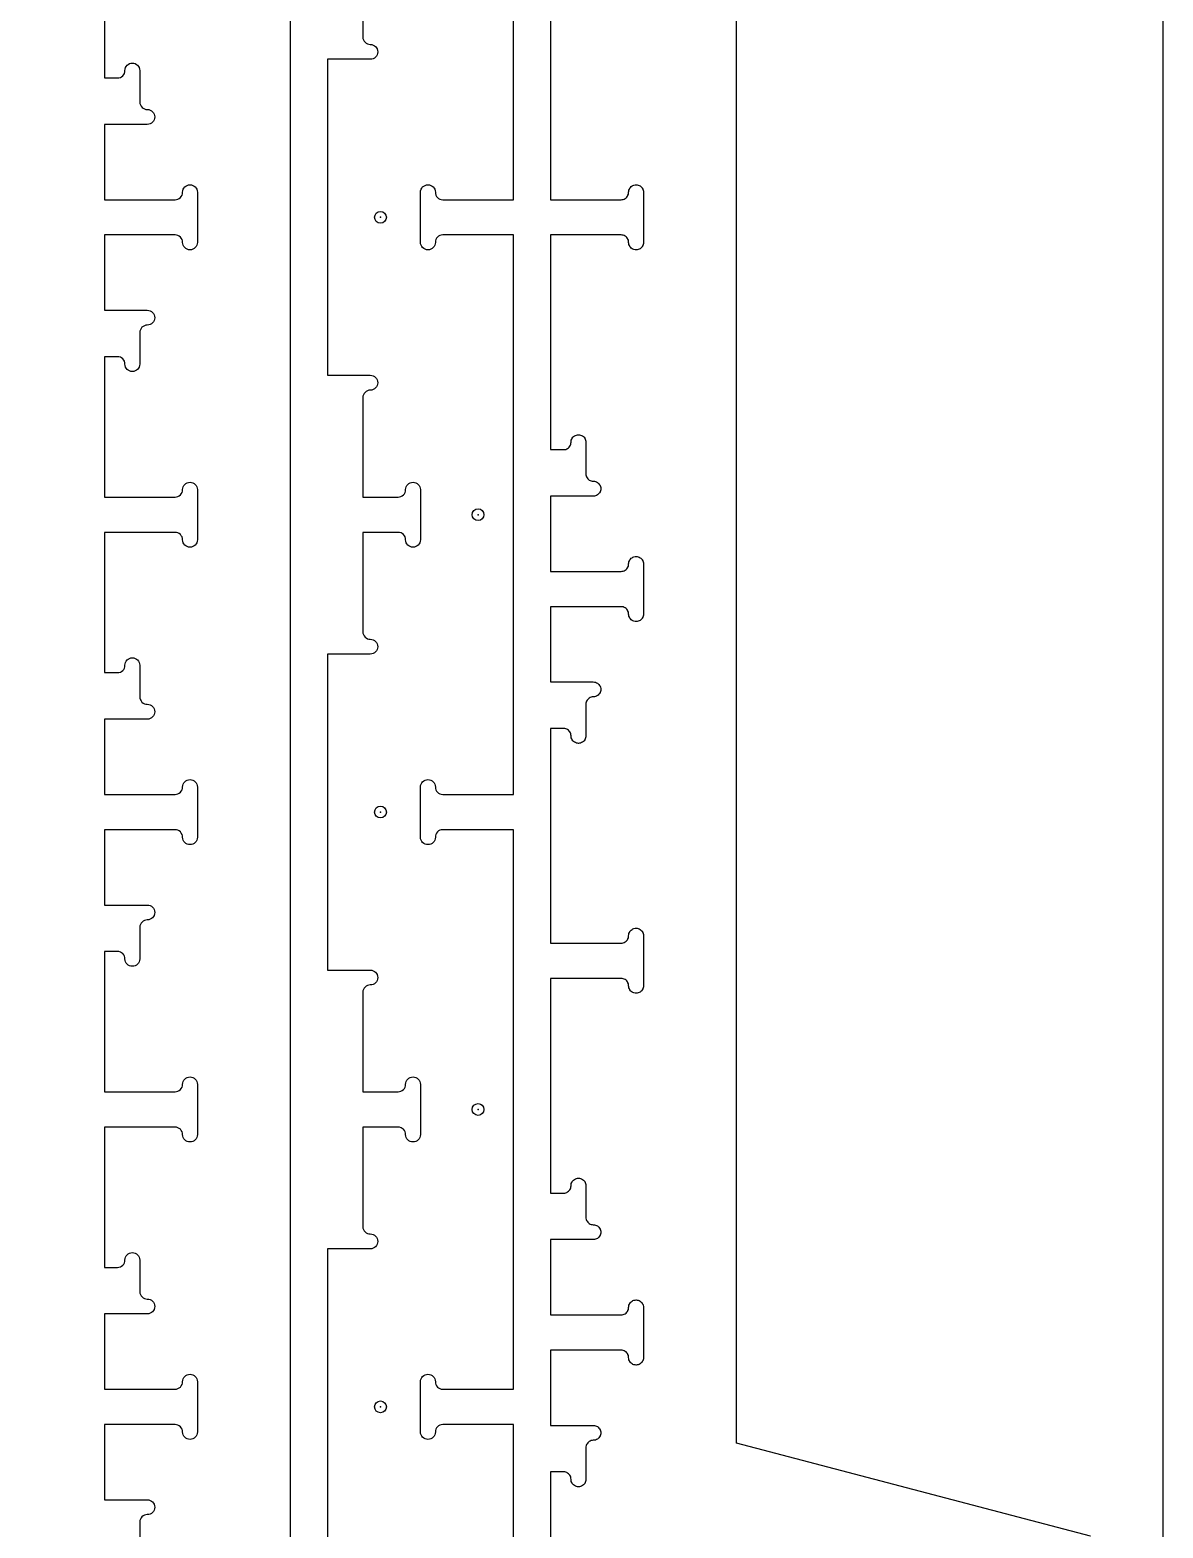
# Model space of a CAD drawing. Header units: inches. Extents: x 1367 to 1651, y -1653 to -1438.
# Drawn here: x 1548.46 to 1572.46, y -1518.16 to -1486.43 of the extents above; entities that cross this region are included whole.
import ezdxf

# ---------------------------------------------------------------- set-up
doc = ezdxf.new("R2010")
doc.units = ezdxf.units.IN
doc.header["$MEASUREMENT"] = 0
doc.linetypes.add('Solid', pattern=[0])
for name, color, linetype in [('000_NOTES', 6, 'Continuous'), ('CUT_FASTENERS', 1, 'Continuous'), ('CUT_THRU', 7, 'Continuous')]:
    doc.layers.add(name, color=color, linetype=linetype)

# ---------------------------------------------------------------- blocks, each defined once
blk = doc.blocks.new('FASTENER')
blk.add_circle((0, 0), 0.125)
blk.add_point((0, 0))

msp = doc.modelspace()

# ---------------------------------------------------------------- linework, layer by layer
at = {"linetype": 'Solid', "lineweight": 5}
for points in [[(1570.924, -1518.327, 0), (1563.424, -1516.358, 0), (1563.424, -1448.681, 0)], [(1559.487, -1485.473, 0), (1559.487, -1490.02, 0), (1560.983, -1490.02, 0), (1561.005, -1490.018, 0), (1561.027, -1490.013, 0), (1561.048, -1490.006, 0), (1561.068, -1489.995, 0), (1561.086, -1489.981, 0), (1561.102, -1489.965, 0), (1561.115, -1489.947, 0), (1561.126, -1489.928, 0), (1561.134, -1489.907, 0), (1561.139, -1489.885, 0), (1561.14, -1489.862, 0), (1561.142, -1489.84, 0), (1561.147, -1489.818, 0), (1561.155, -1489.797, 0), (1561.165, -1489.777, 0), (1561.179, -1489.759, 0), (1561.195, -1489.743, 0), (1561.213, -1489.73, 0), (1561.232, -1489.719, 0), (1561.253, -1489.711, 0), (1561.275, -1489.706, 0), (1561.298, -1489.705, 0), (1561.32, -1489.706, 0), (1561.342, -1489.711, 0), (1561.363, -1489.719, 0), (1561.383, -1489.73, 0), (1561.401, -1489.743, 0), (1561.417, -1489.759, 0), (1561.43, -1489.777, 0), (1561.441, -1489.797, 0), (1561.449, -1489.818, 0), (1561.454, -1489.84, 0), (1561.455, -1489.862, 0), (1561.455, -1490.925, 0), (1561.454, -1490.948, 0), (1561.449, -1490.97, 0), (1561.441, -1490.991, 0), (1561.43, -1491.01, 0), (1561.417, -1491.028, 0), (1561.401, -1491.044, 0), (1561.383, -1491.058, 0), (1561.363, -1491.069, 0), (1561.342, -1491.076, 0), (1561.32, -1491.081, 0), (1561.298, -1491.083, 0), (1561.275, -1491.081, 0), (1561.253, -1491.076, 0), (1561.232, -1491.069, 0), (1561.213, -1491.058, 0), (1561.195, -1491.044, 0), (1561.179, -1491.028, 0), (1561.165, -1491.01, 0), (1561.155, -1490.991, 0), (1561.147, -1490.97, 0), (1561.142, -1490.948, 0), (1561.14, -1490.925, 0), (1561.139, -1490.903, 0), (1561.134, -1490.881, 0), (1561.126, -1490.86, 0), (1561.115, -1490.84, 0), (1561.102, -1490.822, 0), (1561.086, -1490.806, 0), (1561.068, -1490.793, 0), (1561.048, -1490.782, 0), (1561.027, -1490.774, 0), (1561.005, -1490.769, 0), (1560.983, -1490.768, 0), (1559.487, -1490.768, 0), (1559.487, -1495.315, 0), (1559.762, -1495.315, 0), (1559.785, -1495.313, 0), (1559.807, -1495.309, 0), (1559.828, -1495.301, 0), (1559.848, -1495.29, 0), (1559.866, -1495.277, 0), (1559.881, -1495.261, 0), (1559.895, -1495.243, 0), (1559.906, -1495.223, 0), (1559.914, -1495.202, 0), (1559.918, -1495.18, 0), (1559.92, -1495.158, 0), (1559.921, -1495.135, 0), (1559.926, -1495.113, 0), (1559.934, -1495.092, 0), (1559.945, -1495.072, 0), (1559.958, -1495.054, 0), (1559.974, -1495.039, 0), (1559.992, -1495.025, 0), (1560.012, -1495.014, 0), (1560.033, -1495.006, 0), (1560.055, -1495.002, 0), (1560.077, -1495, 0), (1560.1, -1495.002, 0), (1560.122, -1495.006, 0), (1560.143, -1495.014, 0), (1560.163, -1495.025, 0), (1560.181, -1495.039, 0), (1560.196, -1495.054, 0), (1560.21, -1495.072, 0), (1560.221, -1495.092, 0), (1560.228, -1495.113, 0), (1560.233, -1495.135, 0), (1560.235, -1495.158, 0), (1560.235, -1495.827, 0), (1560.236, -1495.849, 0), (1560.241, -1495.871, 0), (1560.249, -1495.892, 0), (1560.26, -1495.912, 0), (1560.273, -1495.93, 0), (1560.289, -1495.946, 0), (1560.307, -1495.959, 0), (1560.327, -1495.97, 0), (1560.348, -1495.978, 0), (1560.37, -1495.983, 0), (1560.392, -1495.984, 0), (1560.415, -1495.986, 0), (1560.437, -1495.991, 0), (1560.458, -1495.999, 0), (1560.477, -1496.009, 0), (1560.495, -1496.023, 0), (1560.511, -1496.039, 0), (1560.525, -1496.057, 0), (1560.536, -1496.076, 0), (1560.543, -1496.097, 0), (1560.548, -1496.119, 0), (1560.55, -1496.142, 0), (1560.548, -1496.164, 0), (1560.543, -1496.186, 0), (1560.536, -1496.207, 0), (1560.525, -1496.227, 0), (1560.511, -1496.245, 0), (1560.495, -1496.261, 0), (1560.477, -1496.274, 0), (1560.458, -1496.285, 0), (1560.437, -1496.293, 0), (1560.415, -1496.298, 0), (1560.392, -1496.299, 0), (1559.487, -1496.299, 0), (1559.487, -1497.894, 0), (1560.983, -1497.894, 0), (1561.005, -1497.892, 0), (1561.027, -1497.887, 0), (1561.048, -1497.88, 0), (1561.068, -1497.869, 0), (1561.086, -1497.855, 0), (1561.102, -1497.839, 0), (1561.115, -1497.821, 0), (1561.126, -1497.802, 0), (1561.134, -1497.781, 0), (1561.139, -1497.759, 0), (1561.14, -1497.736, 0), (1561.142, -1497.714, 0), (1561.147, -1497.692, 0), (1561.155, -1497.671, 0), (1561.165, -1497.651, 0), (1561.179, -1497.633, 0), (1561.195, -1497.617, 0), (1561.213, -1497.604, 0), (1561.232, -1497.593, 0), (1561.253, -1497.585, 0), (1561.275, -1497.58, 0), (1561.298, -1497.579, 0), (1561.32, -1497.58, 0), (1561.342, -1497.585, 0), (1561.363, -1497.593, 0), (1561.383, -1497.604, 0), (1561.401, -1497.617, 0), (1561.417, -1497.633, 0), (1561.43, -1497.651, 0), (1561.441, -1497.671, 0), (1561.449, -1497.692, 0), (1561.454, -1497.714, 0), (1561.455, -1497.736, 0), (1561.455, -1498.799, 0), (1561.454, -1498.822, 0), (1561.449, -1498.844, 0), (1561.441, -1498.865, 0), (1561.43, -1498.884, 0), (1561.417, -1498.902, 0), (1561.401, -1498.918, 0), (1561.383, -1498.932, 0), (1561.363, -1498.943, 0), (1561.342, -1498.95, 0), (1561.32, -1498.955, 0), (1561.298, -1498.957, 0), (1561.275, -1498.955, 0), (1561.253, -1498.95, 0), (1561.232, -1498.943, 0), (1561.213, -1498.932, 0), (1561.195, -1498.918, 0), (1561.179, -1498.902, 0), (1561.165, -1498.884, 0), (1561.155, -1498.865, 0), (1561.147, -1498.844, 0), (1561.142, -1498.822, 0), (1561.14, -1498.799, 0), (1561.139, -1498.777, 0), (1561.134, -1498.755, 0), (1561.126, -1498.734, 0), (1561.115, -1498.714, 0), (1561.102, -1498.696, 0), (1561.086, -1498.68, 0), (1561.068, -1498.667, 0), (1561.048, -1498.656, 0), (1561.027, -1498.648, 0), (1561.005, -1498.643, 0), (1560.983, -1498.642, 0), (1559.487, -1498.642, 0), (1559.487, -1500.236, 0), (1560.392, -1500.236, 0), (1560.415, -1500.238, 0), (1560.437, -1500.243, 0), (1560.458, -1500.251, 0), (1560.477, -1500.261, 0), (1560.495, -1500.275, 0), (1560.511, -1500.291, 0), (1560.525, -1500.309, 0), (1560.536, -1500.328, 0), (1560.543, -1500.349, 0), (1560.548, -1500.371, 0), (1560.55, -1500.394, 0), (1560.548, -1500.416, 0), (1560.543, -1500.438, 0), (1560.536, -1500.459, 0), (1560.525, -1500.479, 0), (1560.511, -1500.497, 0), (1560.495, -1500.513, 0), (1560.477, -1500.526, 0), (1560.458, -1500.537, 0), (1560.437, -1500.545, 0), (1560.415, -1500.55, 0), (1560.392, -1500.551, 0), (1560.37, -1500.553, 0), (1560.348, -1500.558, 0), (1560.327, -1500.566, 0), (1560.307, -1500.576, 0), (1560.289, -1500.59, 0), (1560.273, -1500.606, 0), (1560.26, -1500.624, 0), (1560.249, -1500.643, 0), (1560.241, -1500.664, 0), (1560.236, -1500.686, 0), (1560.235, -1500.709, 0), (1560.235, -1501.378, 0), (1560.233, -1501.4, 0), (1560.228, -1501.422, 0), (1560.221, -1501.443, 0), (1560.21, -1501.463, 0), (1560.196, -1501.481, 0), (1560.181, -1501.497, 0), (1560.163, -1501.511, 0), (1560.143, -1501.521, 0), (1560.122, -1501.529, 0), (1560.1, -1501.534, 0), (1560.077, -1501.536, 0), (1560.055, -1501.534, 0), (1560.033, -1501.529, 0), (1560.012, -1501.521, 0), (1559.992, -1501.511, 0), (1559.974, -1501.497, 0), (1559.958, -1501.481, 0), (1559.945, -1501.463, 0), (1559.934, -1501.443, 0), (1559.926, -1501.422, 0), (1559.921, -1501.4, 0), (1559.92, -1501.378, 0), (1559.918, -1501.356, 0), (1559.914, -1501.334, 0), (1559.906, -1501.313, 0), (1559.895, -1501.293, 0), (1559.881, -1501.275, 0), (1559.866, -1501.259, 0), (1559.848, -1501.246, 0), (1559.828, -1501.235, 0), (1559.807, -1501.227, 0), (1559.785, -1501.222, 0), (1559.762, -1501.221, 0), (1559.487, -1501.221, 0), (1559.487, -1505.768, 0), (1560.983, -1505.768, 0), (1561.005, -1505.766, 0), (1561.027, -1505.761, 0), (1561.048, -1505.754, 0), (1561.068, -1505.743, 0), (1561.086, -1505.729, 0), (1561.102, -1505.713, 0), (1561.115, -1505.695, 0), (1561.126, -1505.676, 0), (1561.134, -1505.655, 0), (1561.139, -1505.633, 0), (1561.14, -1505.61, 0), (1561.142, -1505.588, 0), (1561.147, -1505.566, 0), (1561.155, -1505.545, 0), (1561.165, -1505.525, 0), (1561.179, -1505.507, 0), (1561.195, -1505.491, 0), (1561.213, -1505.478, 0), (1561.232, -1505.467, 0), (1561.253, -1505.459, 0), (1561.275, -1505.454, 0), (1561.298, -1505.453, 0), (1561.32, -1505.454, 0), (1561.342, -1505.459, 0), (1561.363, -1505.467, 0), (1561.383, -1505.478, 0), (1561.401, -1505.491, 0), (1561.417, -1505.507, 0), (1561.43, -1505.525, 0), (1561.441, -1505.545, 0), (1561.449, -1505.566, 0), (1561.454, -1505.588, 0), (1561.455, -1505.61, 0), (1561.455, -1506.673, 0), (1561.454, -1506.696, 0), (1561.449, -1506.718, 0), (1561.441, -1506.739, 0), (1561.43, -1506.758, 0), (1561.417, -1506.776, 0), (1561.401, -1506.792, 0), (1561.383, -1506.806, 0), (1561.363, -1506.817, 0), (1561.342, -1506.824, 0), (1561.32, -1506.829, 0), (1561.298, -1506.831, 0), (1561.275, -1506.829, 0), (1561.253, -1506.824, 0), (1561.232, -1506.817, 0), (1561.213, -1506.806, 0), (1561.195, -1506.792, 0), (1561.179, -1506.776, 0), (1561.165, -1506.758, 0), (1561.155, -1506.739, 0), (1561.147, -1506.718, 0), (1561.142, -1506.696, 0), (1561.14, -1506.673, 0), (1561.139, -1506.651, 0), (1561.134, -1506.629, 0), (1561.126, -1506.608, 0), (1561.115, -1506.588, 0), (1561.102, -1506.57, 0), (1561.086, -1506.554, 0), (1561.068, -1506.541, 0), (1561.048, -1506.53, 0), (1561.027, -1506.522, 0), (1561.005, -1506.517, 0), (1560.983, -1506.516, 0), (1559.487, -1506.516, 0), (1559.487, -1511.063, 0), (1559.762, -1511.063, 0), (1559.785, -1511.061, 0), (1559.807, -1511.057, 0), (1559.828, -1511.049, 0), (1559.848, -1511.038, 0), (1559.866, -1511.025, 0), (1559.881, -1511.009, 0), (1559.895, -1510.991, 0), (1559.906, -1510.971, 0), (1559.914, -1510.95, 0), (1559.918, -1510.928, 0), (1559.92, -1510.906, 0), (1559.921, -1510.883, 0), (1559.926, -1510.861, 0), (1559.934, -1510.84, 0), (1559.945, -1510.82, 0), (1559.958, -1510.802, 0), (1559.974, -1510.787, 0), (1559.992, -1510.773, 0), (1560.012, -1510.762, 0), (1560.033, -1510.755, 0), (1560.055, -1510.75, 0), (1560.077, -1510.748, 0), (1560.1, -1510.75, 0), (1560.122, -1510.755, 0), (1560.143, -1510.762, 0), (1560.163, -1510.773, 0), (1560.181, -1510.787, 0), (1560.196, -1510.802, 0), (1560.21, -1510.82, 0), (1560.221, -1510.84, 0), (1560.228, -1510.861, 0), (1560.233, -1510.883, 0), (1560.235, -1510.906, 0), (1560.235, -1511.575, 0), (1560.236, -1511.597, 0), (1560.241, -1511.619, 0), (1560.249, -1511.64, 0), (1560.26, -1511.66, 0), (1560.273, -1511.678, 0), (1560.289, -1511.694, 0), (1560.307, -1511.707, 0), (1560.327, -1511.718, 0), (1560.348, -1511.726, 0), (1560.37, -1511.731, 0), (1560.392, -1511.732, 0), (1560.415, -1511.734, 0), (1560.437, -1511.739, 0), (1560.458, -1511.747, 0), (1560.477, -1511.757, 0), (1560.495, -1511.771, 0), (1560.511, -1511.787, 0), (1560.525, -1511.805, 0), (1560.536, -1511.824, 0), (1560.543, -1511.845, 0), (1560.548, -1511.867, 0), (1560.55, -1511.89, 0), (1560.548, -1511.912, 0), (1560.543, -1511.934, 0), (1560.536, -1511.955, 0), (1560.525, -1511.975, 0), (1560.511, -1511.993, 0), (1560.495, -1512.009, 0), (1560.477, -1512.022, 0), (1560.458, -1512.033, 0), (1560.437, -1512.041, 0), (1560.415, -1512.046, 0), (1560.392, -1512.047, 0), (1559.487, -1512.047, 0), (1559.487, -1513.642, 0), (1560.983, -1513.642, 0), (1561.005, -1513.64, 0), (1561.027, -1513.635, 0), (1561.048, -1513.628, 0), (1561.068, -1513.617, 0), (1561.086, -1513.603, 0), (1561.102, -1513.587, 0), (1561.115, -1513.569, 0), (1561.126, -1513.55, 0), (1561.134, -1513.529, 0), (1561.139, -1513.507, 0), (1561.14, -1513.484, 0), (1561.142, -1513.462, 0), (1561.147, -1513.44, 0), (1561.155, -1513.419, 0), (1561.165, -1513.399, 0), (1561.179, -1513.381, 0), (1561.195, -1513.365, 0), (1561.213, -1513.352, 0), (1561.232, -1513.341, 0), (1561.253, -1513.333, 0), (1561.275, -1513.328, 0), (1561.298, -1513.327, 0), (1561.32, -1513.328, 0), (1561.342, -1513.333, 0), (1561.363, -1513.341, 0), (1561.383, -1513.352, 0), (1561.401, -1513.365, 0), (1561.417, -1513.381, 0), (1561.43, -1513.399, 0), (1561.441, -1513.419, 0), (1561.449, -1513.44, 0), (1561.454, -1513.462, 0), (1561.455, -1513.484, 0), (1561.455, -1514.547, 0), (1561.454, -1514.57, 0), (1561.449, -1514.592, 0), (1561.441, -1514.613, 0), (1561.43, -1514.632, 0), (1561.417, -1514.65, 0), (1561.401, -1514.666, 0), (1561.383, -1514.68, 0), (1561.363, -1514.691, 0), (1561.342, -1514.698, 0), (1561.32, -1514.703, 0), (1561.298, -1514.705, 0), (1561.275, -1514.703, 0), (1561.253, -1514.698, 0), (1561.232, -1514.691, 0), (1561.213, -1514.68, 0), (1561.195, -1514.666, 0), (1561.179, -1514.65, 0), (1561.165, -1514.632, 0), (1561.155, -1514.613, 0), (1561.147, -1514.592, 0), (1561.142, -1514.57, 0), (1561.14, -1514.547, 0), (1561.139, -1514.525, 0), (1561.134, -1514.503, 0), (1561.126, -1514.482, 0), (1561.115, -1514.462, 0), (1561.102, -1514.444, 0), (1561.086, -1514.428, 0), (1561.068, -1514.415, 0), (1561.048, -1514.404, 0), (1561.027, -1514.396, 0), (1561.005, -1514.391, 0), (1560.983, -1514.39, 0), (1559.487, -1514.39, 0), (1559.487, -1515.984, 0), (1560.392, -1515.984, 0), (1560.415, -1515.986, 0), (1560.437, -1515.991, 0), (1560.458, -1515.999, 0), (1560.477, -1516.009, 0), (1560.495, -1516.023, 0), (1560.511, -1516.039, 0), (1560.525, -1516.057, 0), (1560.536, -1516.076, 0), (1560.543, -1516.097, 0), (1560.548, -1516.119, 0), (1560.55, -1516.142, 0), (1560.548, -1516.164, 0), (1560.543, -1516.186, 0), (1560.536, -1516.207, 0), (1560.525, -1516.227, 0), (1560.511, -1516.245, 0), (1560.495, -1516.261, 0), (1560.477, -1516.274, 0), (1560.458, -1516.285, 0), (1560.437, -1516.293, 0), (1560.415, -1516.298, 0), (1560.392, -1516.299, 0), (1560.37, -1516.301, 0), (1560.348, -1516.306, 0), (1560.327, -1516.314, 0), (1560.307, -1516.324, 0), (1560.289, -1516.338, 0), (1560.273, -1516.354, 0), (1560.26, -1516.372, 0), (1560.249, -1516.391, 0), (1560.241, -1516.412, 0), (1560.236, -1516.434, 0), (1560.235, -1516.457, 0), (1560.235, -1517.126, 0), (1560.233, -1517.148, 0), (1560.228, -1517.17, 0), (1560.221, -1517.191, 0), (1560.21, -1517.211, 0), (1560.196, -1517.229, 0), (1560.181, -1517.245, 0), (1560.163, -1517.259, 0), (1560.143, -1517.269, 0), (1560.122, -1517.277, 0), (1560.1, -1517.282, 0), (1560.077, -1517.284, 0), (1560.055, -1517.282, 0), (1560.033, -1517.277, 0), (1560.012, -1517.269, 0), (1559.992, -1517.259, 0), (1559.974, -1517.245, 0), (1559.958, -1517.229, 0), (1559.945, -1517.211, 0), (1559.934, -1517.191, 0), (1559.926, -1517.17, 0), (1559.921, -1517.148, 0), (1559.92, -1517.126, 0), (1559.918, -1517.104, 0), (1559.914, -1517.082, 0), (1559.906, -1517.061, 0), (1559.895, -1517.041, 0), (1559.881, -1517.023, 0), (1559.866, -1517.007, 0), (1559.848, -1516.994, 0), (1559.828, -1516.983, 0), (1559.807, -1516.975, 0), (1559.785, -1516.97, 0), (1559.762, -1516.969, 0), (1559.487, -1516.969, 0), (1559.487, -1521.516, 0)]]:
    msp.add_polyline3d(points, dxfattribs=at)
at = {"layer": 'CUT_THRU'}
for points in [[(1570.924, -1518.327), (1563.424, -1516.358), (1563.424, -1448.681)], [(1553.975, -1521.516), (1553.975, -1459.272)], [(1559.487, -1485.473), (1559.487, -1490.02), (1560.983, -1490.02), (1561.005, -1490.018), (1561.027, -1490.013), (1561.048, -1490.006), (1561.068, -1489.995), (1561.086, -1489.981), (1561.102, -1489.965), (1561.115, -1489.947), (1561.126, -1489.928), (1561.134, -1489.907), (1561.139, -1489.885), (1561.14, -1489.862), (1561.142, -1489.84), (1561.147, -1489.818), (1561.155, -1489.797), (1561.165, -1489.777), (1561.179, -1489.759), (1561.195, -1489.743), (1561.213, -1489.73), (1561.232, -1489.719), (1561.253, -1489.711), (1561.275, -1489.706), (1561.298, -1489.705), (1561.32, -1489.706), (1561.342, -1489.711), (1561.363, -1489.719), (1561.383, -1489.73), (1561.401, -1489.743), (1561.417, -1489.759), (1561.43, -1489.777), (1561.441, -1489.797), (1561.449, -1489.818), (1561.454, -1489.84), (1561.455, -1489.862), (1561.455, -1490.925), (1561.454, -1490.948), (1561.449, -1490.97), (1561.441, -1490.991), (1561.43, -1491.01), (1561.417, -1491.028), (1561.401, -1491.044), (1561.383, -1491.058), (1561.363, -1491.069), (1561.342, -1491.076), (1561.32, -1491.081), (1561.298, -1491.083), (1561.275, -1491.081), (1561.253, -1491.076), (1561.232, -1491.069), (1561.213, -1491.058), (1561.195, -1491.044), (1561.179, -1491.028), (1561.165, -1491.01), (1561.155, -1490.991), (1561.147, -1490.97), (1561.142, -1490.948), (1561.14, -1490.925), (1561.139, -1490.903), (1561.134, -1490.881), (1561.126, -1490.86), (1561.115, -1490.84), (1561.102, -1490.822), (1561.086, -1490.806), (1561.068, -1490.793), (1561.048, -1490.782), (1561.027, -1490.774), (1561.005, -1490.769), (1560.983, -1490.768), (1559.487, -1490.768), (1559.487, -1495.315), (1559.762, -1495.315), (1559.785, -1495.313), (1559.807, -1495.309), (1559.828, -1495.301), (1559.848, -1495.29), (1559.866, -1495.277), (1559.881, -1495.261), (1559.895, -1495.243), (1559.906, -1495.223), (1559.914, -1495.202), (1559.918, -1495.18), (1559.92, -1495.158), (1559.921, -1495.135), (1559.926, -1495.113), (1559.934, -1495.092), (1559.945, -1495.072), (1559.958, -1495.054), (1559.974, -1495.039), (1559.992, -1495.025), (1560.012, -1495.014), (1560.033, -1495.006), (1560.055, -1495.002), (1560.077, -1495), (1560.1, -1495.002), (1560.122, -1495.006), (1560.143, -1495.014), (1560.163, -1495.025), (1560.181, -1495.039), (1560.196, -1495.054), (1560.21, -1495.072), (1560.221, -1495.092), (1560.228, -1495.113), (1560.233, -1495.135), (1560.235, -1495.158), (1560.235, -1495.827), (1560.236, -1495.849), (1560.241, -1495.871), (1560.249, -1495.892), (1560.26, -1495.912), (1560.273, -1495.93), (1560.289, -1495.946), (1560.307, -1495.959), (1560.327, -1495.97), (1560.348, -1495.978), (1560.37, -1495.983), (1560.392, -1495.984), (1560.415, -1495.986), (1560.437, -1495.991), (1560.458, -1495.999), (1560.477, -1496.009), (1560.495, -1496.023), (1560.511, -1496.039), (1560.525, -1496.057), (1560.536, -1496.076), (1560.543, -1496.097), (1560.548, -1496.119), (1560.55, -1496.142), (1560.548, -1496.164), (1560.543, -1496.186), (1560.536, -1496.207), (1560.525, -1496.227), (1560.511, -1496.245), (1560.495, -1496.261), (1560.477, -1496.274), (1560.458, -1496.285), (1560.437, -1496.293), (1560.415, -1496.298), (1560.392, -1496.299), (1559.487, -1496.299), (1559.487, -1497.894), (1560.983, -1497.894), (1561.005, -1497.892), (1561.027, -1497.887), (1561.048, -1497.88), (1561.068, -1497.869), (1561.086, -1497.855), (1561.102, -1497.839), (1561.115, -1497.821), (1561.126, -1497.802), (1561.134, -1497.781), (1561.139, -1497.759), (1561.14, -1497.736), (1561.142, -1497.714), (1561.147, -1497.692), (1561.155, -1497.671), (1561.165, -1497.651), (1561.179, -1497.633), (1561.195, -1497.617), (1561.213, -1497.604), (1561.232, -1497.593), (1561.253, -1497.585), (1561.275, -1497.58), (1561.298, -1497.579), (1561.32, -1497.58), (1561.342, -1497.585), (1561.363, -1497.593), (1561.383, -1497.604), (1561.401, -1497.617), (1561.417, -1497.633), (1561.43, -1497.651), (1561.441, -1497.671), (1561.449, -1497.692), (1561.454, -1497.714), (1561.455, -1497.736), (1561.455, -1498.799), (1561.454, -1498.822), (1561.449, -1498.844), (1561.441, -1498.865), (1561.43, -1498.884), (1561.417, -1498.902), (1561.401, -1498.918), (1561.383, -1498.932), (1561.363, -1498.943), (1561.342, -1498.95), (1561.32, -1498.955), (1561.298, -1498.957), (1561.275, -1498.955), (1561.253, -1498.95), (1561.232, -1498.943), (1561.213, -1498.932), (1561.195, -1498.918), (1561.179, -1498.902), (1561.165, -1498.884), (1561.155, -1498.865), (1561.147, -1498.844), (1561.142, -1498.822), (1561.14, -1498.799), (1561.139, -1498.777), (1561.134, -1498.755), (1561.126, -1498.734), (1561.115, -1498.714), (1561.102, -1498.696), (1561.086, -1498.68), (1561.068, -1498.667), (1561.048, -1498.656), (1561.027, -1498.648), (1561.005, -1498.643), (1560.983, -1498.642), (1559.487, -1498.642), (1559.487, -1500.236), (1560.392, -1500.236), (1560.415, -1500.238), (1560.437, -1500.243), (1560.458, -1500.251), (1560.477, -1500.261), (1560.495, -1500.275), (1560.511, -1500.291), (1560.525, -1500.309), (1560.536, -1500.328), (1560.543, -1500.349), (1560.548, -1500.371), (1560.55, -1500.394), (1560.548, -1500.416), (1560.543, -1500.438), (1560.536, -1500.459), (1560.525, -1500.479), (1560.511, -1500.497), (1560.495, -1500.513), (1560.477, -1500.526), (1560.458, -1500.537), (1560.437, -1500.545), (1560.415, -1500.55), (1560.392, -1500.551), (1560.37, -1500.553), (1560.348, -1500.558), (1560.327, -1500.566), (1560.307, -1500.576), (1560.289, -1500.59), (1560.273, -1500.606), (1560.26, -1500.624), (1560.249, -1500.643), (1560.241, -1500.664), (1560.236, -1500.686), (1560.235, -1500.709), (1560.235, -1501.378), (1560.233, -1501.4), (1560.228, -1501.422), (1560.221, -1501.443), (1560.21, -1501.463), (1560.196, -1501.481), (1560.181, -1501.497), (1560.163, -1501.511), (1560.143, -1501.521), (1560.122, -1501.529), (1560.1, -1501.534), (1560.077, -1501.536), (1560.055, -1501.534), (1560.033, -1501.529), (1560.012, -1501.521), (1559.992, -1501.511), (1559.974, -1501.497), (1559.958, -1501.481), (1559.945, -1501.463), (1559.934, -1501.443), (1559.926, -1501.422), (1559.921, -1501.4), (1559.92, -1501.378), (1559.918, -1501.356), (1559.914, -1501.334), (1559.906, -1501.313), (1559.895, -1501.293), (1559.881, -1501.275), (1559.866, -1501.259), (1559.848, -1501.246), (1559.828, -1501.235), (1559.807, -1501.227), (1559.785, -1501.222), (1559.762, -1501.221), (1559.487, -1501.221), (1559.487, -1505.768), (1560.983, -1505.768), (1561.005, -1505.766), (1561.027, -1505.761), (1561.048, -1505.754), (1561.068, -1505.743), (1561.086, -1505.729), (1561.102, -1505.713), (1561.115, -1505.695), (1561.126, -1505.676), (1561.134, -1505.655), (1561.139, -1505.633), (1561.14, -1505.61), (1561.142, -1505.588), (1561.147, -1505.566), (1561.155, -1505.545), (1561.165, -1505.525), (1561.179, -1505.507), (1561.195, -1505.491), (1561.213, -1505.478), (1561.232, -1505.467), (1561.253, -1505.459), (1561.275, -1505.454), (1561.298, -1505.453), (1561.32, -1505.454), (1561.342, -1505.459), (1561.363, -1505.467), (1561.383, -1505.478), (1561.401, -1505.491), (1561.417, -1505.507), (1561.43, -1505.525), (1561.441, -1505.545), (1561.449, -1505.566), (1561.454, -1505.588), (1561.455, -1505.61), (1561.455, -1506.673), (1561.454, -1506.696), (1561.449, -1506.718), (1561.441, -1506.739), (1561.43, -1506.758), (1561.417, -1506.776), (1561.401, -1506.792), (1561.383, -1506.806), (1561.363, -1506.817), (1561.342, -1506.824), (1561.32, -1506.829), (1561.298, -1506.831), (1561.275, -1506.829), (1561.253, -1506.824), (1561.232, -1506.817), (1561.213, -1506.806), (1561.195, -1506.792), (1561.179, -1506.776), (1561.165, -1506.758), (1561.155, -1506.739), (1561.147, -1506.718), (1561.142, -1506.696), (1561.14, -1506.673), (1561.139, -1506.651), (1561.134, -1506.629), (1561.126, -1506.608), (1561.115, -1506.588), (1561.102, -1506.57), (1561.086, -1506.554), (1561.068, -1506.541), (1561.048, -1506.53), (1561.027, -1506.522), (1561.005, -1506.517), (1560.983, -1506.516), (1559.487, -1506.516), (1559.487, -1511.063), (1559.762, -1511.063), (1559.785, -1511.061), (1559.807, -1511.057), (1559.828, -1511.049), (1559.848, -1511.038), (1559.866, -1511.025), (1559.881, -1511.009), (1559.895, -1510.991), (1559.906, -1510.971), (1559.914, -1510.95), (1559.918, -1510.928), (1559.92, -1510.906), (1559.921, -1510.883), (1559.926, -1510.861), (1559.934, -1510.84), (1559.945, -1510.82), (1559.958, -1510.802), (1559.974, -1510.787), (1559.992, -1510.773), (1560.012, -1510.762), (1560.033, -1510.755), (1560.055, -1510.75), (1560.077, -1510.748), (1560.1, -1510.75), (1560.122, -1510.755), (1560.143, -1510.762), (1560.163, -1510.773), (1560.181, -1510.787), (1560.196, -1510.802), (1560.21, -1510.82), (1560.221, -1510.84), (1560.228, -1510.861), (1560.233, -1510.883), (1560.235, -1510.906), (1560.235, -1511.575), (1560.236, -1511.597), (1560.241, -1511.619), (1560.249, -1511.64), (1560.26, -1511.66), (1560.273, -1511.678), (1560.289, -1511.694), (1560.307, -1511.707), (1560.327, -1511.718), (1560.348, -1511.726), (1560.37, -1511.731), (1560.392, -1511.732), (1560.415, -1511.734), (1560.437, -1511.739), (1560.458, -1511.747), (1560.477, -1511.757), (1560.495, -1511.771), (1560.511, -1511.787), (1560.525, -1511.805), (1560.536, -1511.824), (1560.543, -1511.845), (1560.548, -1511.867), (1560.55, -1511.89), (1560.548, -1511.912), (1560.543, -1511.934), (1560.536, -1511.955), (1560.525, -1511.975), (1560.511, -1511.993), (1560.495, -1512.009), (1560.477, -1512.022), (1560.458, -1512.033), (1560.437, -1512.041), (1560.415, -1512.046), (1560.392, -1512.047), (1559.487, -1512.047), (1559.487, -1513.642), (1560.983, -1513.642), (1561.005, -1513.64), (1561.027, -1513.635), (1561.048, -1513.628), (1561.068, -1513.617), (1561.086, -1513.603), (1561.102, -1513.587), (1561.115, -1513.569), (1561.126, -1513.55), (1561.134, -1513.529), (1561.139, -1513.507), (1561.14, -1513.484), (1561.142, -1513.462), (1561.147, -1513.44), (1561.155, -1513.419), (1561.165, -1513.399), (1561.179, -1513.381), (1561.195, -1513.365), (1561.213, -1513.352), (1561.232, -1513.341), (1561.253, -1513.333), (1561.275, -1513.328), (1561.298, -1513.327), (1561.32, -1513.328), (1561.342, -1513.333), (1561.363, -1513.341), (1561.383, -1513.352), (1561.401, -1513.365), (1561.417, -1513.381), (1561.43, -1513.399), (1561.441, -1513.419), (1561.449, -1513.44), (1561.454, -1513.462), (1561.455, -1513.484), (1561.455, -1514.547), (1561.454, -1514.57), (1561.449, -1514.592), (1561.441, -1514.613), (1561.43, -1514.632), (1561.417, -1514.65), (1561.401, -1514.666), (1561.383, -1514.68), (1561.363, -1514.691), (1561.342, -1514.698), (1561.32, -1514.703), (1561.298, -1514.705), (1561.275, -1514.703), (1561.253, -1514.698), (1561.232, -1514.691), (1561.213, -1514.68), (1561.195, -1514.666), (1561.179, -1514.65), (1561.165, -1514.632), (1561.155, -1514.613), (1561.147, -1514.592), (1561.142, -1514.57), (1561.14, -1514.547), (1561.139, -1514.525), (1561.134, -1514.503), (1561.126, -1514.482), (1561.115, -1514.462), (1561.102, -1514.444), (1561.086, -1514.428), (1561.068, -1514.415), (1561.048, -1514.404), (1561.027, -1514.396), (1561.005, -1514.391), (1560.983, -1514.39), (1559.487, -1514.39), (1559.487, -1515.984), (1560.392, -1515.984), (1560.415, -1515.986), (1560.437, -1515.991), (1560.458, -1515.999), (1560.477, -1516.009), (1560.495, -1516.023), (1560.511, -1516.039), (1560.525, -1516.057), (1560.536, -1516.076), (1560.543, -1516.097), (1560.548, -1516.119), (1560.55, -1516.142), (1560.548, -1516.164), (1560.543, -1516.186), (1560.536, -1516.207), (1560.525, -1516.227), (1560.511, -1516.245), (1560.495, -1516.261), (1560.477, -1516.274), (1560.458, -1516.285), (1560.437, -1516.293), (1560.415, -1516.298), (1560.392, -1516.299), (1560.37, -1516.301), (1560.348, -1516.306), (1560.327, -1516.314), (1560.307, -1516.324), (1560.289, -1516.338), (1560.273, -1516.354), (1560.26, -1516.372), (1560.249, -1516.391), (1560.241, -1516.412), (1560.236, -1516.434), (1560.235, -1516.457), (1560.235, -1517.126), (1560.233, -1517.148), (1560.228, -1517.17), (1560.221, -1517.191), (1560.21, -1517.211), (1560.196, -1517.229), (1560.181, -1517.245), (1560.163, -1517.259), (1560.143, -1517.269), (1560.122, -1517.277), (1560.1, -1517.282), (1560.077, -1517.284), (1560.055, -1517.282), (1560.033, -1517.277), (1560.012, -1517.269), (1559.992, -1517.259), (1559.974, -1517.245), (1559.958, -1517.229), (1559.945, -1517.211), (1559.934, -1517.191), (1559.926, -1517.17), (1559.921, -1517.148), (1559.92, -1517.126), (1559.918, -1517.104), (1559.914, -1517.082), (1559.906, -1517.061), (1559.895, -1517.041), (1559.881, -1517.023), (1559.866, -1517.007), (1559.848, -1516.994), (1559.828, -1516.983), (1559.807, -1516.975), (1559.785, -1516.97), (1559.762, -1516.969), (1559.487, -1516.969), (1559.487, -1521.516)]]:
    msp.add_lwpolyline(points, dxfattribs=at)
for points in [[(1558.699, -1525.827), (1558.699, -1515.965), (1557.203, -1515.965, 0.414214), (1557.046, -1516.122, -1), (1556.731, -1516.122), (1556.731, -1515.059, -1), (1557.046, -1515.059, 0.414214), (1557.203, -1515.217), (1558.699, -1515.217), (1558.699, -1503.366), (1557.203, -1503.366, 0.414214), (1557.046, -1503.524, -1), (1556.731, -1503.524), (1556.731, -1502.461, -1), (1557.046, -1502.461, 0.414214), (1557.203, -1502.618), (1558.699, -1502.618), (1558.699, -1490.768), (1558.699, -1490.768), (1557.203, -1490.768, 0.414214), (1557.046, -1490.925, -1), (1556.731, -1490.925), (1556.731, -1489.862, -1), (1557.046, -1489.862, 0.414214), (1557.203, -1490.02), (1558.699, -1490.02), (1558.699, -1478.169)], [(1550.038, -1484.469), (1550.038, -1487.441), (1550.314, -1487.441, 0.414214), (1550.471, -1487.284, -1), (1550.786, -1487.284), (1550.786, -1487.953, 0.414214), (1550.944, -1488.11, -1), (1550.944, -1488.425), (1550.038, -1488.425), (1550.038, -1490.02), (1551.534, -1490.02, 0.414214), (1551.692, -1489.862, -1), (1552.007, -1489.862), (1552.007, -1490.925, -1), (1551.692, -1490.925, 0.414214), (1551.534, -1490.768), (1550.038, -1490.768), (1550.038, -1492.362), (1550.944, -1492.362, -1), (1550.944, -1492.677, 0.414214), (1550.786, -1492.835), (1550.786, -1493.504, -1), (1550.471, -1493.504, 0.414214), (1550.314, -1493.347), (1550.038, -1493.347), (1550.038, -1496.319), (1551.534, -1496.319, 0.414214), (1551.692, -1496.162, -1), (1552.007, -1496.162), (1552.007, -1497.225, -1), (1551.692, -1497.225, 0.414214), (1551.534, -1497.067), (1550.038, -1497.067), (1550.038, -1500.039), (1550.314, -1500.039, 0.414214), (1550.471, -1499.882, -1), (1550.786, -1499.882), (1550.786, -1500.551, 0.414214), (1550.944, -1500.709, -1), (1550.944, -1501.024), (1550.038, -1501.024), (1550.038, -1502.618), (1551.534, -1502.618, 0.414214), (1551.692, -1502.461, -1), (1552.007, -1502.461), (1552.007, -1503.524, -1), (1551.692, -1503.524, 0.414214), (1551.534, -1503.366), (1550.038, -1503.366), (1550.038, -1504.961), (1550.944, -1504.961, -1), (1550.944, -1505.276, 0.414214), (1550.786, -1505.433), (1550.786, -1506.102, -1), (1550.471, -1506.102, 0.414214), (1550.314, -1505.945), (1550.038, -1505.945), (1550.038, -1508.917), (1551.534, -1508.917, 0.414214), (1551.692, -1508.76, -1), (1552.007, -1508.76), (1552.007, -1509.823, -1), (1551.692, -1509.823, 0.414214), (1551.534, -1509.665), (1550.038, -1509.665), (1550.038, -1512.638), (1550.314, -1512.638, 0.414214), (1550.471, -1512.48, -1), (1550.786, -1512.48), (1550.786, -1513.15, 0.414214), (1550.944, -1513.307, -1), (1550.944, -1513.622), (1550.038, -1513.622), (1550.038, -1515.217), (1551.534, -1515.217, 0.414214), (1551.692, -1515.059, -1), (1552.007, -1515.059), (1552.007, -1516.122, -1), (1551.692, -1516.122, 0.414214), (1551.534, -1515.965), (1550.038, -1515.965), (1550.038, -1517.559), (1550.944, -1517.559, -1), (1550.944, -1517.874, 0.414214), (1550.786, -1518.032), (1550.786, -1518.701, -1)], [(1555.51, -1484.469), (1555.51, -1486.575, 0.414214), (1555.668, -1486.732, -1), (1555.668, -1487.047), (1554.762, -1487.047), (1554.762, -1493.74), (1555.668, -1493.74, -1), (1555.668, -1494.055, 0.414214), (1555.51, -1494.213), (1555.51, -1496.319), (1556.258, -1496.319, 0.414214), (1556.416, -1496.162, -1), (1556.731, -1496.162), (1556.731, -1497.225, -1), (1556.416, -1497.225, 0.414214), (1556.258, -1497.067), (1555.51, -1497.067), (1555.51, -1499.173, 0.414214), (1555.668, -1499.331, -1), (1555.668, -1499.646), (1554.762, -1499.646), (1554.762, -1506.339), (1555.668, -1506.339, -1), (1555.668, -1506.654, 0.414214), (1555.51, -1506.811), (1555.51, -1508.917), (1556.258, -1508.917, 0.414214), (1556.416, -1508.76, -1), (1556.731, -1508.76), (1556.731, -1509.823, -1), (1556.416, -1509.823, 0.414214), (1556.258, -1509.665), (1555.51, -1509.665), (1555.51, -1511.772, 0.414214), (1555.668, -1511.929, -1), (1555.668, -1512.244), (1554.762, -1512.244), (1554.762, -1518.937)]]:
    msp.add_lwpolyline(points, format="xyb", dxfattribs=at)

# ---------------------------------------------------------------- block references
at = {"layer": 'CUT_FASTENERS', "xscale": 0.9973753280808704, "yscale": 0.9973753280808704, "zscale": 0.9973753280808704}
for p in [(1555.884, -1490.394), (1557.951, -1496.693), (1555.884, -1502.992), (1557.951, -1509.291), (1555.884, -1515.591)]:
    msp.add_blockref('FASTENER', p, dxfattribs=at)

# ---------------------------------------------------------------- meshes
at = {"layer": '000_NOTES'}
mesh = msp.add_polyface(dxfattribs=at)
corners = [(1524.459, -1534.425), (1524.459, -1438.425), (1572.459, -1438.425), (1572.459, -1534.425)]
mesh.append_faces([[corners[k] for k in face] for face in [(0, 3, 2, 1)]])

doc.saveas('drawing.dxf')
